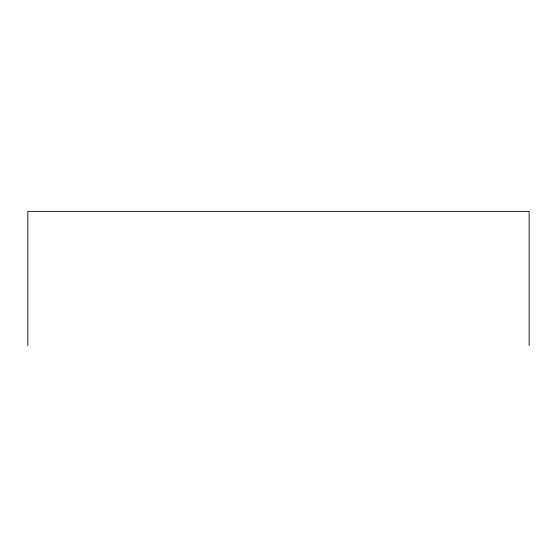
<?xml version="1.0" encoding="UTF-8"?>
<svg xmlns="http://www.w3.org/2000/svg" width="557" height="557" viewBox="0 0 557 557"><rect width="100%" height="100%" fill="white"/><g stroke="black" fill="none" stroke-linecap="round" stroke-linejoin="round"><path stroke-width="0.84" d="M529.15 345.605L529.15 211.395L27.85 211.395L27.85 345.605"/></g></svg>
